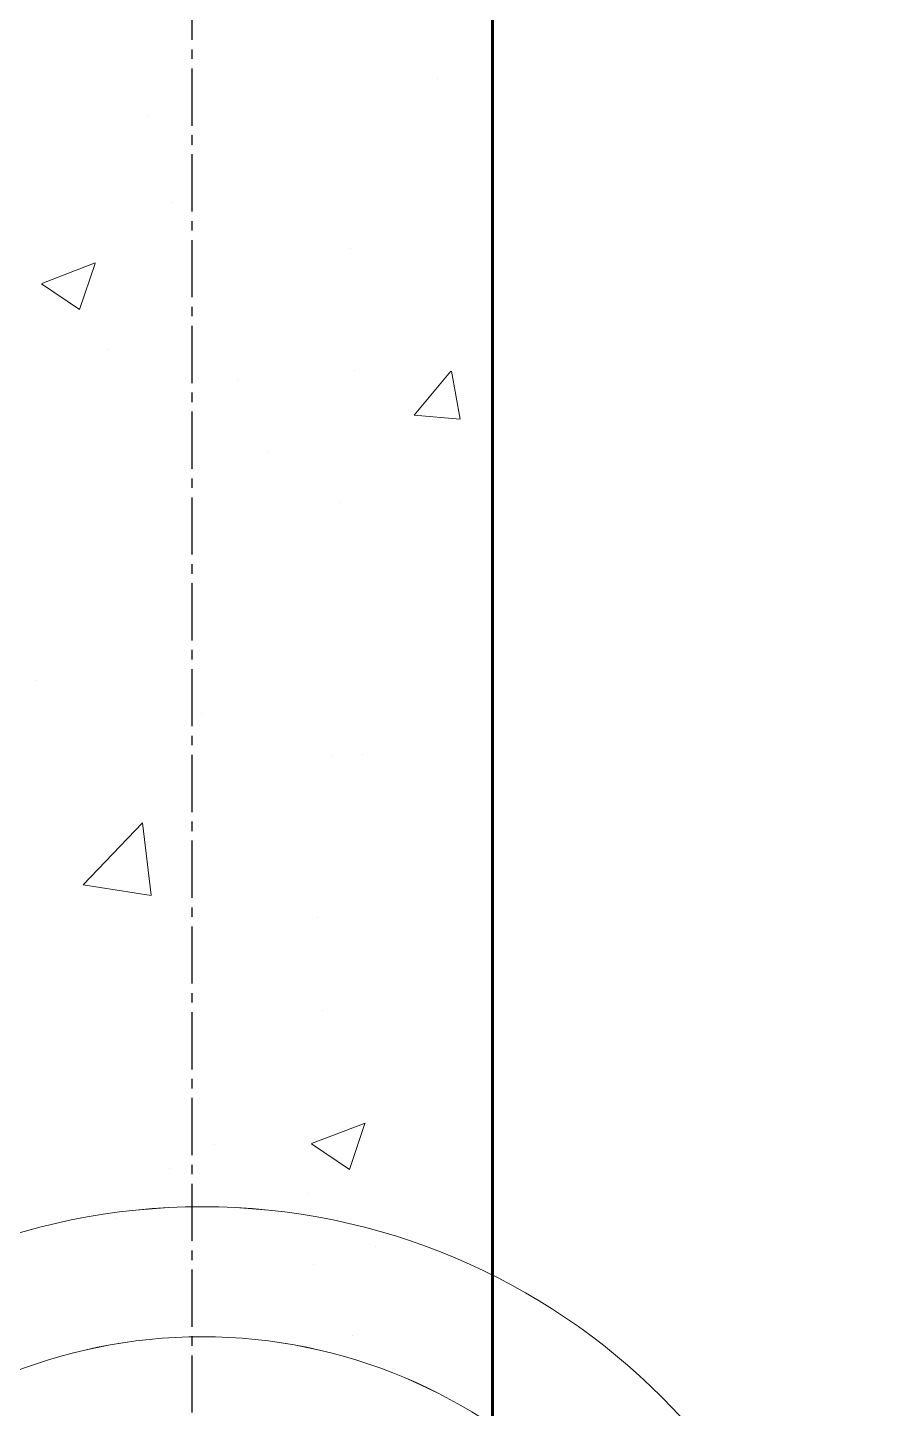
# Model space of a CAD drawing. Header units: millimetres. Extents: x 470010 to 1231400, y -134005 to 421770.
# Drawn here: x 672818.9 to 673104.7, y -69904 to -69444.1 of the extents above; entities that cross this region are included whole.
import ezdxf
from ezdxf.enums import TextEntityAlignment as Align

# ---------------------------------------------------------------- set-up
doc = ezdxf.new("R2010")
doc.units = ezdxf.units.MM
doc.linetypes.add('CENTER2', pattern=[28.575, 19.05, -3.175, 3.175, -3.175])
doc.layers.get('Defpoints').update_dxf_attribs({"color": 140})
for name, color, linetype, lineweight in [('0) шп потолок', 3, 'Continuous', 60), ('АР_Стены ПЕНОблок', 52, 'Continuous', 20), ('АР_Штриховка', 8, 'Continuous', 0)]:
    doc.layers.add(name, color=color, linetype=linetype, lineweight=lineweight)
doc.layers.add('АР_Делит', color=120, linetype='Continuous', lineweight=0, plot=False)
doc.layers.add('РД_Оси_100', color=7, linetype='Continuous', lineweight=0, true_color=0x525252)
doc.styles.add('style1', font='ARIALN.TTF')

# ---------------------------------------------------------------- blocks, each defined once
blk = doc.blocks.new('СОШ_2200_АР_ОСИ_М100_28.05.24')
at = {"layer": 'РД_Оси_100', "color": 251, "linetype": 'CENTER2', "true_color": 0x636466}
blk.add_line((0, -6155), (0, 139938.679), dxfattribs=at)
blk = doc.blocks.new('A$C9108343f')
at = {"layer": '0) шп потолок'}
blk.add_lwpolyline([(13854.96, 29665), (7254.96, 29665), (7254.96, 33345), (15055.52, 33345)], dxfattribs=at)
at = {"layer": 'АР_Делит', "color": 18, "true_color": 0x000000}
for radius in [216.34, 173.04]:
    blk.add_circle((7158.34, 30313.08), radius, dxfattribs=at)
at = {"layer": 'АР_Стены ПЕНОблок', "color": 18, "linetype": 'Continuous', "lineweight": 20, "true_color": 0x000000}
blk.add_line((7254.96, 21355), (7254.96, 97555), dxfattribs=at)
at = {"layer": 'АР_Штриховка', "color": 18, "linetype": 'Continuous', "lineweight": 0, "true_color": 0x000000}
for p, q in [((7236.83, 30905.24), (7236.83, 30905.24)), ((7140.63, 30892.57), (7140.63, 30892.57)), ((7148.22, 30863.87), (7148.22, 30863.87)), ((7207.63, 30848.55), (7207.63, 30848.55)), ((7104.97, 30836.94), (7122.76, 30843.77)), ((7117.56, 30828.29), (7122.71, 30843.64)), ((7104.91, 30836.82), (7117.55, 30828.29)), ((7126.75, 30814.91), (7126.75, 30814.91)), ((7170.01, 30805.05), (7170.01, 30805.05)), ((7209.08, 30808.1), (7209.08, 30808.1)), ((7228.9, 30793.11), (7241.15, 30807.7)), ((7244.23, 30791.8), (7241.3, 30807.72)), ((7228.9, 30793.1), (7244.08, 30791.77)), ((7180.31, 30780.8), (7180.31, 30780.8)), ((7204.54, 30763.99), (7204.54, 30763.99)), ((7103.19, 30704.87), (7103.19, 30704.87)), ((7157.96, 30693.78), (7157.96, 30693.78)), ((7211.81, 30680.07), (7211.81, 30680.07)), ((7201.45, 30679.44), (7201.45, 30679.44)), ((7118.7, 30636.68), (7138.48, 30657.3)), ((7141.33, 30633.18), (7138.53, 30657.3)), ((7118.73, 30636.61), (7141.32, 30633.1)), ((7196.79, 30625.81), (7196.79, 30625.81)), ((7198.36, 30594.88), (7198.36, 30594.88)), ((7194.78, 30550.49), (7212.57, 30557.31)), ((7207.37, 30541.84), (7212.52, 30557.19)), ((7162.35, 30550.28), (7162.35, 30550.28)), ((7194.73, 30550.36), (7207.36, 30541.84)), ((7147.47, 30542.23), (7147.47, 30542.23)), ((7193.55, 30534), (7193.55, 30534)), ((7129.97, 30525.63), (7129.97, 30525.63)), ((7215.9, 30516.16), (7215.9, 30516.16)), ((7195.27, 30510.33), (7195.27, 30510.33)), ((7208.33, 30486.46), (7208.33, 30486.46))]:
    blk.add_line(p, q, dxfattribs=at)
at = {"layer": 'РД_Оси_100'}
blk.add_blockref('СОШ_2200_АР_ОСИ_М100_28.05.24', (7154.96, 6755), dxfattribs=at)
at = {"layer": 'Defpoints', "color": 18, "true_color": 0x000000, "style": 'style1'}
for p in [(143949.34, 316089.12), (143974.98, 281639.5), (143890.4, 273244.71), (143839.99, 264276.81), (143967.75, 254892.38), (12251.96, 104178.14), (12382.58, 96023.14)]:
    blk.add_attdef('АР-ПОМЕЩЕНИЕ:НАИМЕНОВАНИЕ', text='', height=100, dxfattribs=at).set_placement(p, align=Align.MIDDLE)
at = {"layer": 'Defpoints', "color": 18, "true_color": 0x000000, "style": 'style1', "flags": 8}
for p in [(143951.3, 279099.09), (143848.34, 269251.11), (143875.33, 260094.25), (144049.74, 250824.7), (163419.28, 238153.36), (155897.46, 237965.97), (183037.2, 237965.97), (143342.94, 237876.19)]:
    blk.add_attdef('АР-ПОМЕЩЕНИЕ:НАИМЕНОВАНИЕ', text='', height=100, dxfattribs=at).set_placement(p, align=Align.MIDDLE)

msp = doc.modelspace()

# ---------------------------------------------------------------- hatches: boundary and pattern name
at = {"layer": '0) шп потолок'}
h = msp.add_hatch(dxfattribs=at)
h.set_pattern_fill('ANSI31', color=3, scale=333)
h.paths.add_polyline_path([(700363.966, -68211.242), (700363.966, -67611.242), (699673.57, -67611.242), (699673.57, -67311.242), (695193.57, -67311.242), (695193.57, -68210.434), (694903.511, -68210.544), (693273.563, -68211.166), (693073.563, -68211.242), (692873.57, -68211.242), (691173.57, -68211.242), (684173.57, -68211.242), (684173.57, -68011.242), (684173.57, -65811.242), (684173.57, -65611.242), (684173.57, -64311.242), (684173.57, -59911.242), (684823.57, -59911.242), (684823.57, -59691.242), (685063.57, -59691.242), (685063.57, -57531.242), (684493.57, -57531.242), (684493.57, -54921.242), (681503.566, -54921.242), (681503.566, -57531.242), (680783.57, -57531.242), (680783.57, -58211.242), (680783.57, -58511.242), (680783.57, -61411.242), (680783.57, -61911.242), (680783.57, -62811.242), (680783.57, -66801.242), (680773.57, -67021.242), (679573.57, -67021.242), (672993.57, -67021.242), (672993.57, -67611.257), (672973.57, -67597.767), (672973.57, -70161.242), (672993.57, -70161.242), (672993.57, -70351.242), (673213.57, -70351.242), (673213.57, -70701.242), (679573.57, -70701.242), (679573.57, -70421.242), (680773.57, -70421.242), (680774.132, -70421.242), (680774.132, -70734.234), (680773.57, -70734.796), (680773.57, -72201.242), (682173.57, -72201.242), (684173.57, -72201.242), (684173.57, -72168.693), (698794.179, -72168.693), (698794.179, -71911.242), (699673.57, -71911.242), (699673.57, -71911.242), (700363.966, -71911.242)])
h.paths.add_polyline_path([(684404.826, -59899.073), (684791.115, -59899.073), (684791.115, -59598.459), (684404.826, -59598.459)], flags=24)

# ---------------------------------------------------------------- linework, layer by layer
msp.add_lwpolyline([(679573.57, -70701.242), (672973.57, -70701.242), (672973.57, -67021.242), (680774.132, -67021.242)], dxfattribs=at)
at = {"layer": 'АР_Делит', "color": 18, "true_color": 0x000000}
for radius in [216.336, 173.036]:
    msp.add_circle((672876.957, -70053.162), radius, dxfattribs=at)
at = {"layer": 'АР_Стены ПЕНОблок', "color": 18, "linetype": 'Continuous', "lineweight": 20, "true_color": 0x000000}
msp.add_line((672973.57, -79011.242), (672973.57, -2811.242), dxfattribs=at)
at = {"layer": 'АР_Штриховка', "color": 18, "linetype": 'Continuous', "lineweight": 0, "true_color": 0x000000}
for p, q in [((672823.583, -69529.302), (672841.368, -69522.475)), ((672836.172, -69537.952), (672841.322, -69522.603)), ((672823.526, -69529.427), (672836.161, -69537.949)), ((672947.516, -69573.135), (672959.761, -69558.542)), ((672962.846, -69574.44), (672959.909, -69558.519)), ((672947.515, -69573.139), (672962.697, -69574.467)), ((672837.31, -69729.563), (672857.094, -69708.945)), ((672859.945, -69733.062), (672857.139, -69708.939)), ((672837.343, -69729.634), (672859.933, -69733.137)), ((672913.395, -69815.755), (672931.18, -69808.928)), ((672925.984, -69824.405), (672931.134, -69809.056)), ((672913.339, -69815.88), (672925.973, -69824.402))]:
    msp.add_line(p, q, dxfattribs=at)

# ---------------------------------------------------------------- block references
msp.add_blockref('A$C9108343f', (665718.612, -100366.242))
at = {"layer": 'РД_Оси_100'}
msp.add_blockref('СОШ_2200_АР_ОСИ_М100_28.05.24', (672873.57, -93611.242), dxfattribs=at)

doc.saveas('drawing.dxf')
